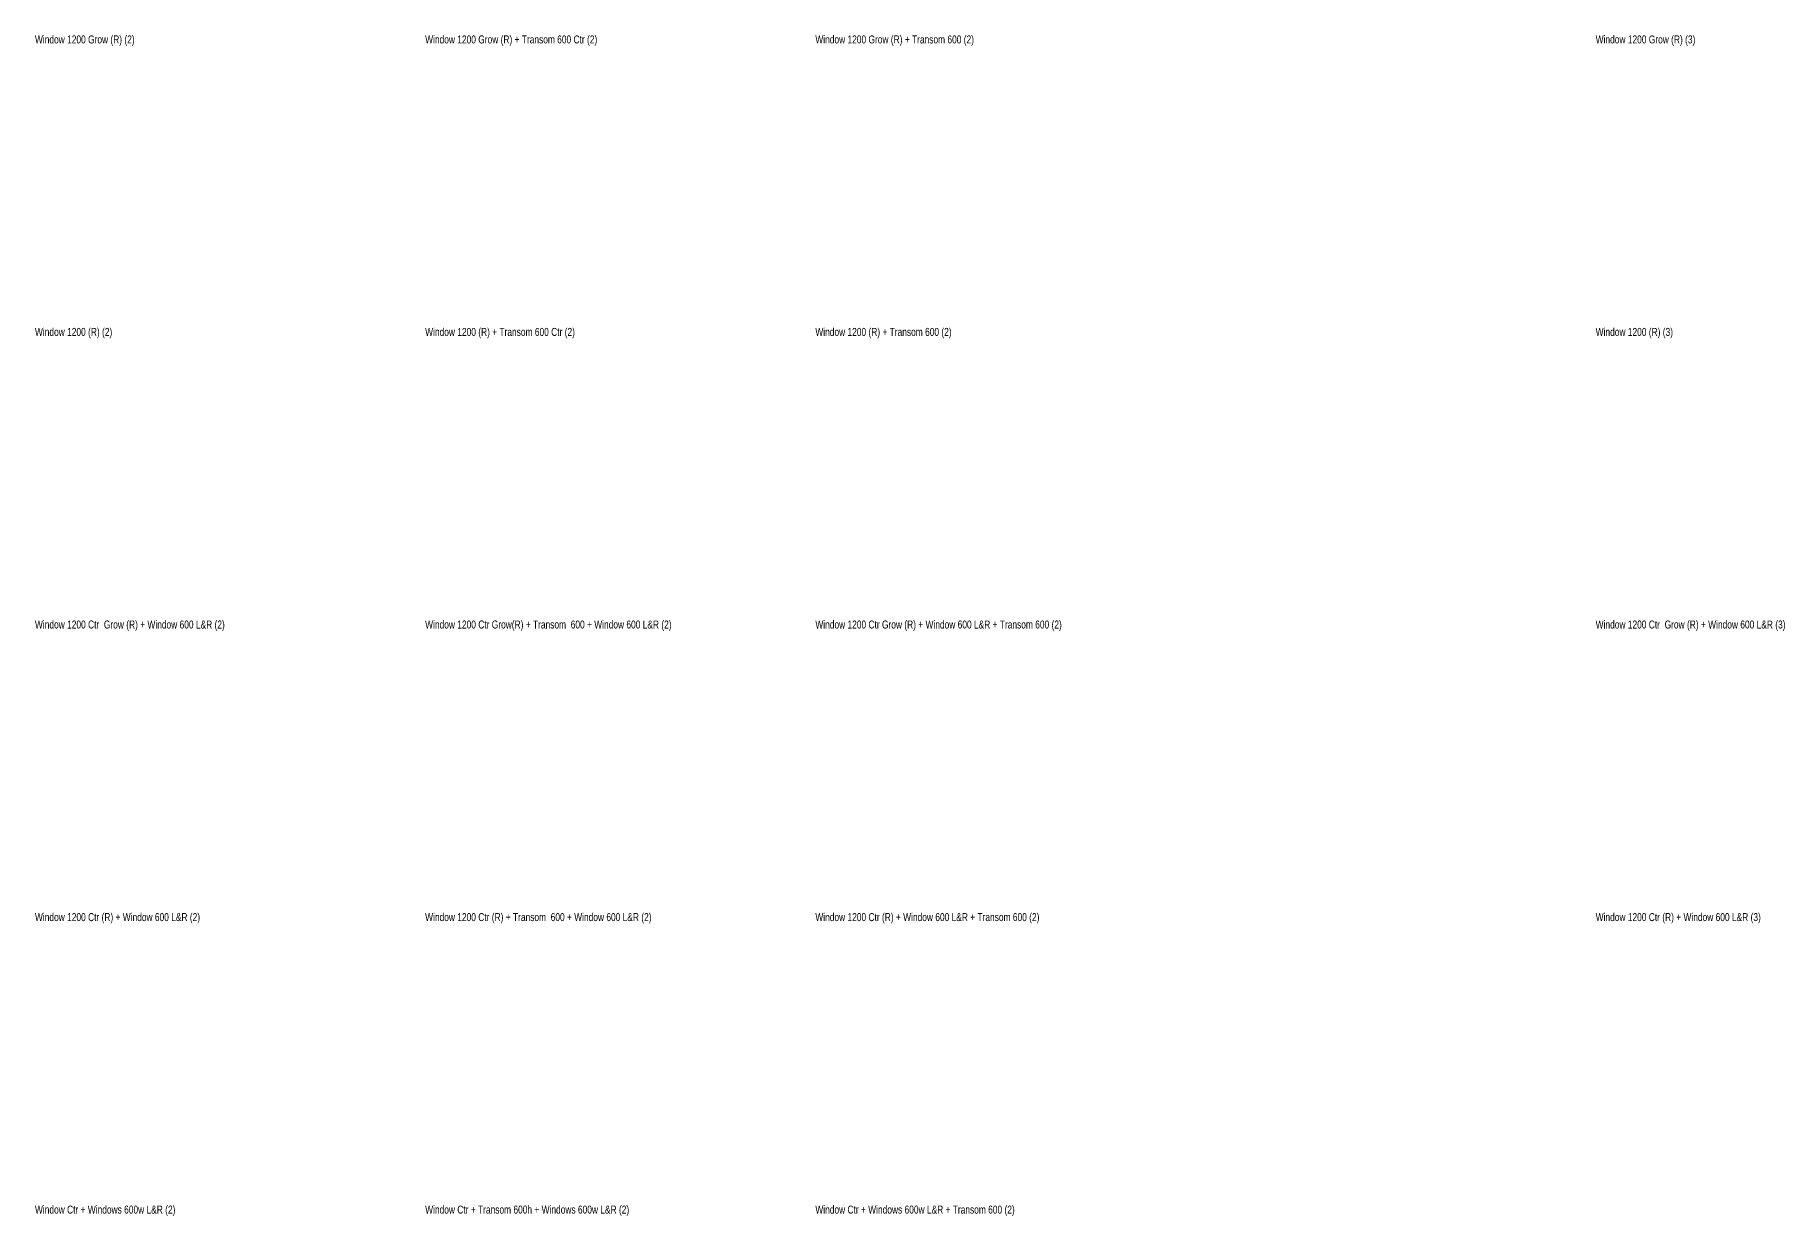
# Model space of a CAD drawing. Header units: millimetres. Extents: x 52 to 114426, y 189 to 77134.
# Drawn here: x 62585 to 84457, y 55053 to 69819 of the extents above; entities that cross this region are included whole.
import ezdxf

# ---------------------------------------------------------------- set-up
doc = ezdxf.new("R2010")
doc.units = ezdxf.units.MM
doc.header["$LTSCALE"] = 0.5
doc.styles.add('Title', font='arial.ttf', dxfattribs={"width": 0.75})

msp = doc.modelspace()

# ---------------------------------------------------------------- texts
at = {"style": 'Title', "width": 0.75}
for s, p in [('Window 1200 Grow (R) (2)', (62584, 69713)), ('Window 1200 Grow (R) + Transom 600 Ctr (2)', (67461, 69713)), ('Window 1200 Grow (R) + Transom 600 (2)', (72338, 69713)), ('Window 1200 Grow (R) (3)', (82091, 69713)), ('Window 1200 (R) (2)', (62584, 66056)), ('Window 1200 (R) + Transom 600 Ctr (2)', (67461, 66056)), ('Window 1200 (R) + Transom 600 (2)', (72338, 66056)), ('Window 1200 (R) (3)', (82091, 66056)), ('Window 1200 Ctr  Grow (R) + Window 600 L&R (2)', (62584, 62398)), ('Window 1200 Ctr Grow(R) + Transom  600 + Window 600 L&R (2)', (67461, 62398)), ('Window 1200 Ctr Grow (R) + Window 600 L&R + Transom 600 (2)', (72338, 62398)), ('Window 1200 Ctr  Grow (R) + Window 600 L&R (3)', (82091, 62398)), ('Window 1200 Ctr (R) + Window 600 L&R (2)', (62584, 58740)), ('Window 1200 Ctr (R) + Transom  600 + Window 600 L&R (2)', (67461, 58740)), ('Window 1200 Ctr (R) + Window 600 L&R + Transom 600 (2)', (72338, 58740)), ('Window 1200 Ctr (R) + Window 600 L&R (3)', (82091, 58740)), ('Window Ctr + Windows 600w L&R (2)', (62584, 55083)), ('Window Ctr + Transom 600h + Windows 600w L&R (2)', (67461, 55083)), ('Window Ctr + Windows 600w L&R + Transom 600 (2)', (72338, 55083))]:
    msp.add_text(s, height=100, dxfattribs=at).set_placement(p)

doc.saveas('drawing.dxf')
